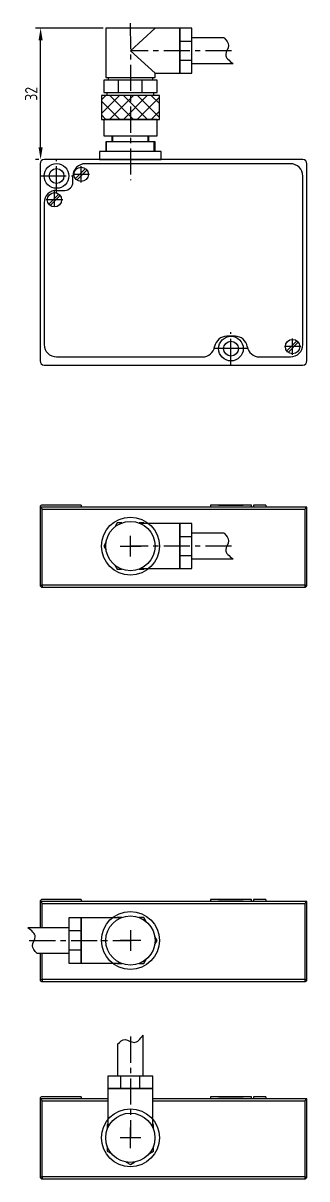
# Model space of a CAD drawing. Header units: millimetres. Extents: x -665 to 1947, y -360 to 733.
# Drawn here: x 124.5 to 193.7, y 179 to 460.3 of the extents above; entities that cross this region are included whole.
import ezdxf

# ---------------------------------------------------------------- set-up
doc = ezdxf.new("R2010")
doc.units = ezdxf.units.MM
doc.linetypes.add('CENTER', pattern=[10.16, 6.35, -1.27, 1.27, -1.27])
doc.layers.add('Пластина', color=7, linetype='Continuous')
doc.styles.add('GOSTw', font='gostw.shx')
doc.dimstyles.new('Vad-style', dxfattribs={"dimtxt": 3, "dimasz": 3, "dimexe": 1.25, "dimexo": 0.625, "dimgap": 0.8, "dimtad": 1, "dimtxsty": 'GOSTw', "dimcen": 2.5, "dimclrd": 1, "dimclre": 1, "dimclrt": 1, "dimazin": 0, "dimtfac": 1, "dimtmove": 0, "dimatfit": 3, "dimfxl": 0, "dimarcsym": 0})

# ---------------------------------------------------------------- blocks, each defined once
blk = doc.blocks.new('Винт_М2_V')
at = {"layer": 'Пластина'}
for points in [[(-1.4, 1.05), (1.05, -1.4)], [(1.4, -1.05), (-1.05, 1.4)]]:
    blk.add_lwpolyline(points, dxfattribs=at)
blk.add_circle((0, 0), 1.75, dxfattribs=at)
blk = doc.blocks.new('*D182')
at = {"color": 1, "lineweight": -2, "transparency": 16777216}
for p, q in [((144.06, 459.08), (127.56, 459.08)), ((128.81, 430.08), (128.81, 456.08)), ((128.36, 427.08), (127.56, 427.08))]:
    blk.add_line(p, q, dxfattribs=at)
at = {"color": 1, "transparency": 16777216}
for points in [[(128.31, 456.08), (129.31, 456.08), (128.81, 459.08)], [(128.31, 430.08), (129.31, 430.08), (128.81, 427.08)]]:
    blk.add_solid(points, dxfattribs=at)
at = {"layer": 'Defpoints', "color": 0, "transparency": 16777216}
for p in [(128.81, 459.08), (144.69, 459.08), (128.98, 427.08)]:
    blk.add_point(p, dxfattribs=at)
at = {"color": 1, "transparency": 16777216, "insert": (126.51, 443.08), "char_height": 3, "attachment_point": 5, "rotation": 90, "style": 'GOSTw'}
blk.add_mtext('32', dxfattribs=at)

msp = doc.modelspace()

# ---------------------------------------------------------------- hatches: boundary and pattern name
h = msp.add_hatch()
h.set_pattern_fill('ANSI37', color=256, scale=0.75, style=0)
h.set_pattern_definition([(45, (2726.4322, -154.5764), (-1.683798, 1.683798), []), (135, (2726.4322, -154.5764), (-1.683798, -1.683798), [])])
h.paths.add_polyline_path([(157.739, 442.677), (150.678, 442.677), (150.681, 436.877), (157.739, 436.877)])
h.paths.add_polyline_path([(150.681, 436.877), (150.678, 442.677), (143.639, 442.677), (143.639, 436.877)])

# ---------------------------------------------------------------- linework, layer by layer
at = {"color": 4, "linetype": 'CENTER'}
for p, q in [((150.669, 460.295), (150.689, 422.077)), ((175.32, 453.577), (150.689, 453.577)), ((132.689, 419.092), (132.689, 427.092)), ((138.689, 421.49), (138.689, 425.49)), ((128.689, 423.092), (136.689, 423.092)), ((140.689, 423.49), (136.689, 423.49)), ((132.189, 415.592), (132.189, 419.592)), ((134.189, 417.292), (130.189, 417.292)), ((175.184, 377.077), (175.184, 385.077)), ((190.189, 379.562), (190.189, 383.562)), ((179.184, 381.077), (171.184, 381.077)), ((177.184, 381.077), (171.184, 381.077)), ((192.189, 381.562), (188.189, 381.562)), ((150.689, 330.51), (150.689, 335.51)), ((148.189, 333.01), (153.189, 333.01)), ((175.32, 333.025), (150.689, 333.025)), ((150.689, 239.54), (150.689, 234.54)), ((126.058, 237.025), (150.689, 237.025)), ((153.189, 237.04), (148.189, 237.04)), ((150.674, 213.64), (150.674, 189.01)), ((150.689, 186.51), (150.689, 191.51)), ((153.189, 189.01), (148.189, 189.01))]:
    msp.add_line(p, q, dxfattribs=at)
for p, q in [((156.689, 459.077), (150.689, 453.577)), ((162.689, 459.077), (156.689, 459.077)), ((162.689, 448.077), (162.689, 459.077)), ((162.689, 455.901), (165.689, 455.901)), ((173.504, 456.677), (165.689, 456.677)), ((150.689, 453.577), (156.689, 448.077)), ((162.689, 451.254), (165.689, 451.254)), ((165.689, 450.477), (175.689, 450.477)), ((156.689, 448.077), (162.689, 448.077)), ((145.289, 447.077), (145.289, 446.377)), ((147.791, 443.377), (147.791, 446.377)), ((153.587, 443.377), (153.587, 446.377)), ((156.089, 447.077), (156.089, 446.377)), ((144.996, 442.677), (144.996, 443.377)), ((156.382, 442.677), (156.382, 443.377)), ((156.689, 431.377), (144.689, 431.377)), ((144.689, 431.377), (144.689, 429.077)), ((146.189, 432.877), (146.189, 431.377)), ((155.189, 431.377), (155.189, 432.877)), ((156.689, 429.077), (156.689, 431.377)), ((128.689, 426.077), (128.689, 378.077)), ((192.689, 427.077), (129.689, 427.077)), ((189.689, 426.077), (139.689, 426.077)), ((145.689, 427.077), (155.689, 427.077)), ((193.689, 378.077), (193.689, 426.077)), ((136.689, 421.592), (136.689, 423.077)), ((192.689, 382.062), (192.689, 423.077)), ((132.689, 419.592), (134.689, 419.592)), ((129.689, 416.592), (129.689, 382.062)), ((176.199, 384.077), (174.17, 384.077)), ((178.184, 381.077), (178.184, 381.062)), ((129.689, 377.077), (192.689, 377.077)), ((132.689, 379.062), (168.251, 379.062)), ((182.118, 379.062), (189.689, 379.062)), ((162.689, 338.525), (153.087, 338.525)), ((162.689, 327.525), (162.689, 338.525)), ((162.689, 335.348), (165.689, 335.348)), ((173.504, 336.125), (165.689, 336.125)), ((162.689, 330.701), (165.689, 330.701)), ((165.689, 329.925), (175.689, 329.925)), ((153.087, 327.525), (162.689, 327.525)), ((148.291, 242.525), (138.689, 242.525)), ((138.689, 242.525), (138.689, 231.525)), ((135.689, 240.125), (125.689, 240.125)), ((138.689, 239.348), (135.689, 239.348)), ((127.874, 233.925), (135.689, 233.925)), ((138.689, 234.701), (135.689, 234.701)), ((138.689, 231.525), (148.291, 231.525)), ((153.774, 204.01), (153.774, 214.01)), ((147.574, 211.825), (147.574, 204.01)), ((148.35, 201.01), (148.35, 204.01)), ((152.997, 201.01), (152.997, 204.01)), ((156.174, 201.01), (145.174, 201.01)), ((145.174, 201.01), (145.174, 191.408)), ((156.174, 191.408), (156.174, 201.01))]:
    msp.add_line(p, q)
at = {"color": 3}
for p, q in [((144.889, 429.077), (144.889, 431.377)), ((146.389, 431.377), (146.389, 432.877)), ((154.989, 431.377), (154.989, 432.877)), ((156.489, 429.077), (156.489, 431.377))]:
    msp.add_line(p, q, dxfattribs=at)
at = {"lineweight": 30}
for p, q in [((128.689, 342.51), (128.689, 323.51)), ((128.848, 342.51), (128.689, 342.51)), ((180.189, 342.51), (128.848, 342.51)), ((138.689, 343.01), (129.189, 343.01)), ((129.189, 342.01), (193.189, 342.01)), ((129.189, 323.51), (129.189, 342.01)), ((138.689, 343.01), (138.689, 342.51)), ((175.189, 343.01), (170.189, 343.01)), ((170.189, 343.01), (170.189, 342.51)), ((172.189, 343.01), (178.189, 343.01)), ((180.189, 343.01), (175.189, 343.01)), ((180.189, 342.51), (180.189, 343.01)), ((193.529, 342.51), (180.189, 342.51)), ((180.689, 343.01), (180.689, 342.51)), ((183.689, 343.01), (180.689, 343.01)), ((183.689, 343.01), (183.689, 342.51)), ((193.189, 342.01), (193.189, 323.51)), ((193.689, 342.51), (193.529, 342.51)), ((193.689, 323.51), (193.689, 342.51)), ((128.689, 323.51), (129.189, 323.51)), ((193.189, 323.51), (129.189, 323.51)), ((129.189, 323.51), (129.189, 323.01)), ((193.189, 323.51), (193.689, 323.51)), ((193.189, 323.51), (193.189, 323.01)), ((129.189, 323.01), (193.189, 323.01)), ((128.689, 246.51), (128.689, 240.125)), ((128.848, 246.51), (128.689, 246.51)), ((180.189, 246.51), (128.848, 246.51)), ((138.689, 247.01), (129.189, 247.01)), ((129.189, 246.01), (193.189, 246.01)), ((129.189, 240.125), (129.189, 246.01)), ((138.689, 247.01), (138.689, 246.51)), ((175.189, 247.01), (170.189, 247.01)), ((170.189, 247.01), (170.189, 246.51)), ((172.189, 247.01), (178.189, 247.01)), ((180.189, 247.01), (175.189, 247.01)), ((180.189, 246.51), (180.189, 247.01)), ((193.529, 246.51), (180.189, 246.51)), ((180.689, 247.01), (180.689, 246.51)), ((183.689, 247.01), (180.689, 247.01)), ((183.689, 247.01), (183.689, 246.51)), ((193.189, 246.01), (193.189, 227.51)), ((193.689, 246.51), (193.529, 246.51)), ((193.689, 227.51), (193.689, 246.51)), ((128.689, 233.925), (128.689, 227.51)), ((129.189, 227.51), (129.189, 233.925)), ((128.689, 227.51), (129.189, 227.51)), ((193.189, 227.51), (129.189, 227.51)), ((129.189, 227.51), (129.189, 227.01)), ((129.189, 227.01), (193.189, 227.01)), ((193.189, 227.51), (193.689, 227.51)), ((193.189, 227.51), (193.189, 227.01)), ((128.689, 198.51), (128.689, 179.51)), ((128.848, 198.51), (128.689, 198.51)), ((145.174, 198.51), (128.848, 198.51)), ((138.689, 199.01), (129.189, 199.01)), ((129.189, 198.01), (145.174, 198.01)), ((129.189, 179.51), (129.189, 198.01)), ((138.689, 199.01), (138.689, 198.51)), ((180.189, 198.51), (156.174, 198.51)), ((156.174, 198.01), (193.189, 198.01)), ((175.189, 199.01), (170.189, 199.01)), ((170.189, 199.01), (170.189, 198.51)), ((172.189, 199.01), (178.189, 199.01)), ((180.189, 199.01), (175.189, 199.01)), ((180.189, 198.51), (180.189, 199.01)), ((193.529, 198.51), (180.189, 198.51)), ((180.689, 199.01), (180.689, 198.51)), ((183.689, 199.01), (180.689, 199.01)), ((183.689, 199.01), (183.689, 198.51)), ((193.189, 198.01), (193.189, 179.51)), ((193.689, 198.51), (193.529, 198.51)), ((193.689, 179.51), (193.689, 198.51)), ((128.689, 179.51), (129.189, 179.51)), ((193.189, 179.51), (129.189, 179.51)), ((129.189, 179.51), (129.189, 179.01)), ((129.189, 179.01), (193.189, 179.01)), ((193.189, 179.51), (193.689, 179.51)), ((193.189, 179.51), (193.189, 179.01))]:
    msp.add_line(p, q, dxfattribs=at)
for points in [[(156.689, 459.077), (144.689, 459.077), (144.689, 447.077), (156.689, 447.077), (156.689, 448.077)], [(148.587, 338.644), (147.444, 338.644), (146.873, 337.655)], [(154.002, 338.525), (153.933, 338.644), (152.791, 338.644)], [(144.771, 334.014), (144.2, 333.025), (144.771, 332.035)], [(146.873, 328.394), (147.444, 327.405), (148.587, 327.405)], [(152.791, 327.405), (153.933, 327.405), (154.002, 327.525)], [(148.587, 242.644), (147.444, 242.644), (147.375, 242.525)], [(154.505, 241.655), (153.933, 242.644), (152.791, 242.644)], [(156.607, 236.035), (157.178, 237.025), (156.607, 238.014)], [(147.375, 231.525), (147.444, 231.405), (148.587, 231.405)], [(152.791, 231.405), (153.933, 231.405), (154.505, 232.394)], [(145.174, 192.323), (145.054, 192.254), (145.054, 191.112)], [(156.294, 191.112), (156.294, 192.254), (156.174, 192.323)], [(145.054, 186.908), (145.054, 185.765), (146.044, 185.194)], [(155.304, 185.194), (156.294, 185.765), (156.294, 186.908)], [(149.684, 183.092), (150.674, 182.521), (151.663, 183.092)]]:
    msp.add_lwpolyline(points)
for points in [[(162.689, 448.077), (165.689, 448.077), (165.689, 459.077), (162.689, 459.077)], [(144.189, 443.377), (157.189, 443.377), (157.189, 446.377), (144.189, 446.377)], [(143.639, 436.877), (157.739, 436.877), (157.739, 442.677), (143.639, 442.677)], [(144.189, 432.877), (157.189, 432.877), (157.189, 436.877), (144.189, 436.877)], [(143.189, 429.077), (143.189, 427.077), (158.189, 427.077), (158.189, 429.077)], [(162.689, 327.525), (165.689, 327.525), (165.689, 338.525), (162.689, 338.525)], [(138.689, 242.525), (135.689, 242.525), (135.689, 231.525), (138.689, 231.525)], [(156.174, 201.01), (156.174, 204.01), (145.174, 204.01), (145.174, 201.01)]]:
    msp.add_lwpolyline(points, close=True)
for centre, radius in [((132.689, 423.092), 3), ((132.689, 423.092), 1.8), ((175.184, 381.077), 3), ((175.184, 381.077), 1.8), ((150.689, 333.01), 7.05), ((150.689, 333.025), 6), ((150.689, 237.04), 7.05), ((150.689, 237.025), 6), ((150.689, 189.01), 7.05), ((150.674, 189.01), 6)]:
    msp.add_circle(centre, radius)
for centre, radius, start, end in [((129.689, 426.077), 1, 90, 180), ((139.689, 423.077), 3, 90, 180), ((189.689, 423.077), 3, 0, 90), ((192.689, 426.077), 1, 0, 90), ((132.689, 416.592), 3, 90, 180), ((134.689, 421.592), 2, 270, 0), ((174.17, 381.077), 3, 90, 170.55187), ((176.199, 381.077), 3, 9.44813, 90), ((132.689, 382.062), 3, 180, 270), ((168.251, 382.062), 3, 270, 350.55187), ((182.118, 382.062), 3, 189.44813, 270), ((189.689, 382.062), 3, 270, 0), ((129.689, 378.077), 1, 180, 270), ((192.689, 378.077), 1, 270, 0)]:
    msp.add_arc(centre, radius, start, end)
for centre, start, end in [((129.189, 342.51), 90, 180), ((129.189, 323.51), 180, 270), ((193.189, 323.51), 270, 0), ((129.189, 246.51), 90, 180), ((129.189, 227.51), 180, 270), ((193.189, 227.51), 270, 0), ((129.189, 198.51), 90, 180), ((129.189, 179.51), 180, 270), ((193.189, 179.51), 270, 0)]:
    msp.add_arc(centre, 0.5, start, end, dxfattribs=at)
at = {"color": 3}
for points in [[(173.504, 456.677), (174.582, 454.835), (173.896, 452.677), (175.689, 450.477)], [(173.504, 336.125), (174.582, 334.283), (173.896, 332.125), (175.689, 329.925)], [(127.874, 233.925), (126.795, 235.767), (127.482, 237.925), (125.689, 240.125)], [(147.574, 211.825), (149.416, 212.903), (151.574, 212.217), (153.774, 214.01)]]:
    msp.add_spline(points, degree=3, dxfattribs=at)
at = {"lineweight": 30}
for points, knots in [([(128.848, 342.51), (128.92, 342.4), (129.026, 342.238), (129.148, 342.068), (129.188, 342.011), (129.189, 342.01)], [0, 0, 0, 0, 0.6672984, 0.9898517, 1, 1, 1, 1]), ([(193.189, 342.01), (193.19, 342.011), (193.23, 342.068), (193.351, 342.238), (193.458, 342.4), (193.529, 342.51)], [0, 0, 0, 0, 0.0101483, 0.3327016, 1, 1, 1, 1]), ([(128.848, 246.51), (128.92, 246.4), (129.026, 246.238), (129.148, 246.068), (129.188, 246.011), (129.189, 246.01)], [0, 0, 0, 0, 0.6672984, 0.9898517, 1, 1, 1, 1]), ([(193.189, 246.01), (193.19, 246.011), (193.23, 246.068), (193.351, 246.238), (193.458, 246.4), (193.529, 246.51)], [0, 0, 0, 0, 0.0101483, 0.3327016, 1, 1, 1, 1]), ([(128.848, 198.51), (128.92, 198.4), (129.026, 198.238), (129.148, 198.068), (129.188, 198.011), (129.189, 198.01)], [0, 0, 0, 0, 0.6672984, 0.9898517, 1, 1, 1, 1]), ([(193.189, 198.01), (193.19, 198.011), (193.23, 198.068), (193.351, 198.238), (193.458, 198.4), (193.529, 198.51)], [0, 0, 0, 0, 0.0101483, 0.3327016, 1, 1, 1, 1])]:
    msp.add_open_spline(points, degree=3, knots=knots, dxfattribs=at)

# ---------------------------------------------------------------- block references
at = {"rotation": 270}
for p in [(138.689, 423.49), (132.189, 417.292), (190.189, 381.562)]:
    msp.add_blockref('Винт_М2_V', p, dxfattribs=at)

# ---------------------------------------------------------------- dimensions: what is measured, and where the dimension line sits
dim = msp.add_linear_dim(base=(128.81, 459.077), p1=(128.982, 427.077), p2=(144.689, 459.077), angle=90, dimstyle='Vad-style')
dim.commit()
dim.dimension.update_dxf_attribs({"geometry": '*D182', "text_midpoint": (126.51, 443.077)})

doc.saveas('drawing.dxf')
